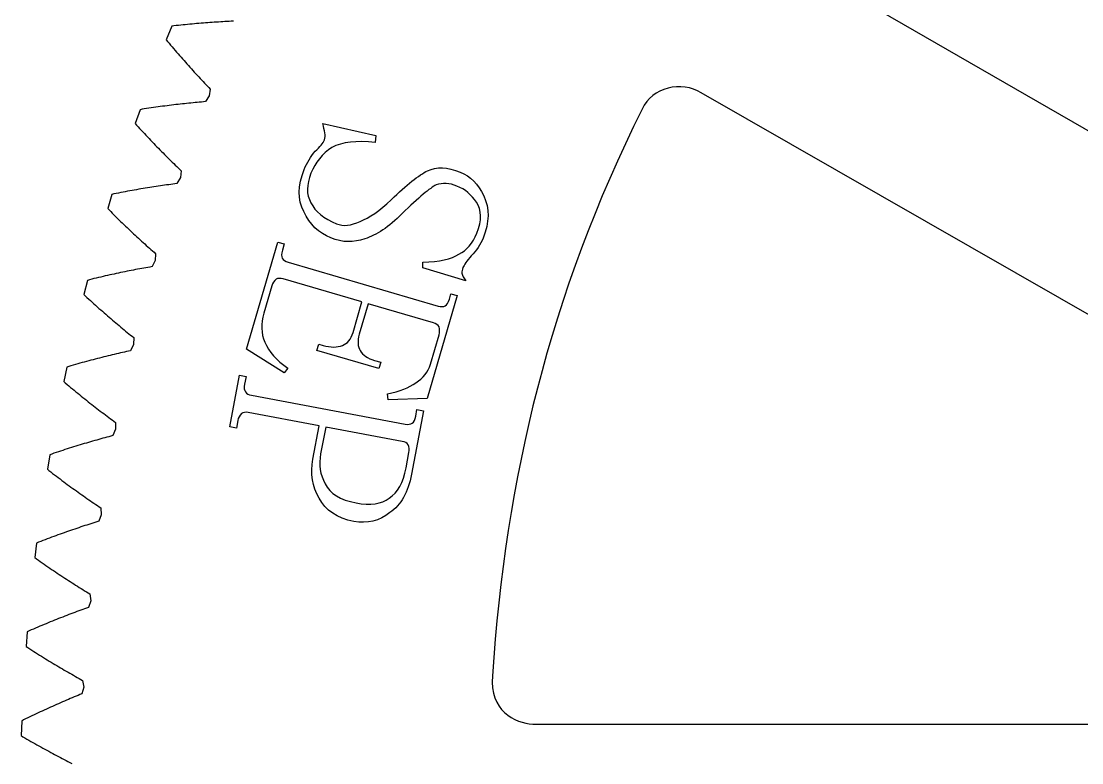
# Model space of a CAD drawing. Extents: x -19 to 488, y 50 to 261.
# Drawn here: x -18.9 to 34.5, y 156.7 to 194 of the extents above; entities that cross this region are included whole.
import ezdxf

# ---------------------------------------------------------------- set-up
doc = ezdxf.new("R2010")
doc.units = 0
doc.layers.get('0').update_dxf_attribs({"linetype": 'CONTINUOUS'})

msp = doc.modelspace()

# ---------------------------------------------------------------- linework, layer by layer
at = {"color": 5}
for p, q in [((19.38557, 197.389602), (70.048072, 168.132835)), ((-10.673408, 193.842001), (-10.789091, 193.830458)), ((-10.558205, 193.85323), (-10.673408, 193.841998)), ((-10.443509, 193.864127), (-10.558205, 193.853233)), ((-10.329322, 193.874682), (-10.443509, 193.864127)), ((-10.215615, 193.884955), (-10.329322, 193.874682)), ((-10.102416, 193.894861), (-10.215615, 193.884955)), ((-9.989696, 193.904485), (-10.102416, 193.894861)), ((-9.877485, 193.913798), (-9.989696, 193.904485)), ((-9.765781, 193.922773), (-9.877485, 193.913798)), ((-9.654585, 193.931462), (-9.765781, 193.92277)), ((-9.54387, 193.939844), (-9.654585, 193.931462)), ((-9.43369, 193.947919), (-9.54387, 193.939847)), ((-9.32399, 193.955708), (-9.43369, 193.947919)), ((-9.214799, 193.963187), (-9.32399, 193.955708)), ((-9.106115, 193.970353), (-9.214799, 193.963184)), ((-8.997939, 193.977239), (-9.106115, 193.970353)), ((-8.890271, 193.983843), (-8.997939, 193.977239)), ((-8.783111, 193.990165), (-8.890271, 193.983843)), ((-8.676488, 193.996179), (-8.783111, 193.990167)), ((-8.570344, 194.001936), (-8.676488, 193.996179)), ((-8.464708, 194.007383), (-8.570344, 194.001936)), ((-8.359581, 194.012576), (-8.464708, 194.007383)), ((-8.254989, 194.017484), (-8.359581, 194.012573)), ((-11.358192, 193.760975), (-11.630169, 193.082569)), ((-11.256789, 193.780956), (-11.358192, 193.760975)), ((-11.139131, 193.793851), (-11.256789, 193.780953)), ((-11.021952, 193.806381), (-11.139131, 193.793851)), ((-10.905281, 193.818602), (-11.021952, 193.806381)), ((-10.789091, 193.830458), (-10.905281, 193.818604)), ((-11.630169, 193.082569), (-11.570677, 192.998041)), ((-11.570677, 192.998041), (-11.494505, 192.90745)), ((-11.494505, 192.90745), (-11.418474, 192.817447)), ((-11.418474, 192.817447), (-11.342528, 192.72801)), ((-11.342528, 192.72801), (-11.266723, 192.639167)), ((-11.266723, 192.639167), (-11.19106, 192.550888)), ((-11.19106, 192.550888), (-11.115537, 192.463204)), ((-11.115537, 192.463204), (-11.040127, 192.376107)), ((-11.040127, 192.376107), (-10.964859, 192.289553)), ((-10.964859, 192.289553), (-10.889731, 192.203588)), ((-10.889731, 192.203588), (-10.814745, 192.118213)), ((-10.814745, 192.118213), (-10.739899, 192.033408)), ((-10.739899, 192.033408), (-10.665195, 191.949162)), ((-10.665195, 191.949162), (-10.590632, 191.865483)), ((-10.590632, 191.865483), (-10.516238, 191.782397)), ((-10.516238, 191.782397), (-10.441985, 191.699847)), ((-10.441985, 191.699847), (-10.367902, 191.617892)), ((-10.367902, 191.617892), (-10.29396, 191.536496)), ((-10.29396, 191.536496), (-10.220187, 191.45564)), ((-10.220187, 191.45564), (-10.146555, 191.375376)), ((-10.146555, 191.375376), (-10.073093, 191.295679)), ((-10.073093, 191.295679), (-9.999828, 191.216513)), ((-9.999828, 191.216513), (-9.926704, 191.137917)), ((-9.926704, 191.137917), (-9.85375, 191.059879)), ((-9.85375, 191.059879), (-9.780965, 190.982409)), ((-9.780965, 190.982409), (-9.708377, 190.905507)), ((-9.708377, 190.905507), (-9.635959, 190.829135)), ((-9.635959, 190.829135), (-9.56371, 190.75333)), ((-9.56371, 190.75333), (-9.491659, 190.678064)), ((-9.491659, 190.678064), (-9.419777, 190.603357)), ((-9.468827, 190.259413), (-9.658621, 189.968441)), ((-9.419777, 190.603357), (-9.468827, 190.259413)), ((-9.468827, 190.259413), (-9.468827, 190.259413)), ((65.952393, 161.412133), (15.303785, 190.407686)), ((-12.854562, 189.585071), (-12.955005, 189.560743)), ((-12.737553, 189.603023), (-12.854562, 189.585074)), ((-12.621023, 189.620574), (-12.737553, 189.60302)), ((-12.505002, 189.637793), (-12.621023, 189.620577)), ((-12.389432, 189.654667), (-12.505002, 189.63779)), ((-12.274341, 189.671177), (-12.389432, 189.654667)), ((-12.159731, 189.687351), (-12.274341, 189.67118)), ((-12.0456, 189.703153), (-12.159731, 189.687348)), ((-11.931978, 189.718618), (-12.0456, 189.703153)), ((-11.818807, 189.733745), (-11.931978, 189.718618)), ((-11.706143, 189.748565), (-11.818807, 189.733748)), ((-11.59396, 189.763015), (-11.706143, 189.748565)), ((-11.482257, 189.777126), (-11.59396, 189.763015)), ((-11.371033, 189.790924), (-11.482257, 189.777123)), ((-11.260317, 189.804386), (-11.371033, 189.790924)), ((-11.150081, 189.817512), (-11.260317, 189.804388)), ((-11.040325, 189.830325), (-11.150081, 189.817512)), ((-10.931077, 189.842824), (-11.040325, 189.830322)), ((-10.822308, 189.854991), (-10.931077, 189.842827)), ((-10.714019, 189.866841), (-10.822308, 189.854988)), ((-10.606267, 189.878359), (-10.714019, 189.866844)), ((-10.498966, 189.889589), (-10.606267, 189.878356)), ((-10.392173, 189.900511), (-10.498966, 189.889589)), ((-10.285888, 189.911125), (-10.392173, 189.900513)), ((-10.180083, 189.921426), (-10.285888, 189.911125)), ((-10.074786, 189.931417), (-10.180083, 189.921426)), ((-9.969997, 189.941122), (-10.074786, 189.931414)), ((-9.865716, 189.95052), (-9.969997, 189.941122)), ((-9.761915, 189.959611), (-9.865716, 189.950523)), ((-9.658621, 189.968441), (-9.761915, 189.959608)), ((12.328536, 189.595948), (12.328536, 189.595948)), ((-12.955005, 189.560746), (-13.197547, 188.871249)), ((-13.197547, 188.871249), (-13.13447, 188.789373)), ((-13.13447, 188.789373), (-13.054488, 188.702139)), ((-13.054488, 188.702139), (-12.974619, 188.615496)), ((-12.974619, 188.615496), (-12.89492, 188.529419)), ((-12.89492, 188.529419), (-12.815361, 188.443908)), ((-12.815361, 188.443908), (-12.735972, 188.358985)), ((-12.735972, 188.358985), (-12.656724, 188.274628)), ((-12.656724, 188.274628), (-12.577646, 188.190837)), ((-12.577646, 188.190837), (-12.498736, 188.107612)), ((-12.498736, 188.107612), (-12.419968, 188.024975)), ((-12.419968, 188.024975), (-12.341369, 187.942879)), ((-12.341369, 187.942879), (-12.26294, 187.86137)), ((-12.26294, 187.86137), (-12.184708, 187.780432)), ((-12.184708, 187.780432), (-12.106617, 187.700027)), ((-12.106617, 187.700027), (-12.028695, 187.620211)), ((-12.028695, 187.620211), (-11.950971, 187.540963)), ((-11.950971, 187.540963), (-11.873417, 187.462252)), ((-11.873417, 187.462252), (-11.796059, 187.384104)), ((-11.796059, 187.384104), (-11.718872, 187.306521)), ((-11.718872, 187.306521), (-11.641853, 187.229475)), ((-11.641853, 187.229475), (-11.565032, 187.153021)), ((-11.565032, 187.153021), (-11.488409, 187.077075)), ((-11.488409, 187.077075), (-11.411983, 187.001721)), ((-11.411983, 187.001721), (-11.335755, 186.926904)), ((-11.335755, 186.926904), (-11.259696, 186.852623)), ((-11.259696, 186.852623), (-11.183863, 186.77891)), ((-11.183863, 186.77891), (-11.108227, 186.705727)), ((-11.108227, 186.705727), (-11.032789, 186.633083)), ((-11.032789, 186.633083), (-10.957549, 186.561006)), ((-10.957549, 186.561006), (-10.882534, 186.489432)), ((-10.882534, 186.489432), (-10.91674, 186.143738)), ((-11.196648, 185.831603), (-11.299969, 185.818028)), ((-11.093834, 185.844839), (-11.196648, 185.831603)), ((-10.91674, 186.143738), (-11.093834, 185.844839)), ((-10.91674, 186.143738), (-10.91674, 186.143738)), ((-14.369616, 185.295716), (-14.582298, 184.596429)), ((-14.27033, 185.324365), (-14.369616, 185.295716)), ((-14.154195, 185.347307), (-14.27033, 185.324362)), ((-14.038541, 185.369859), (-14.154195, 185.347309)), ((-13.923366, 185.39207), (-14.038541, 185.369859)), ((-13.808614, 185.413883), (-13.923366, 185.392067)), ((-13.694343, 185.435332), (-13.808614, 185.413883)), ((-13.580551, 185.456385), (-13.694343, 185.435332)), ((-13.46721, 185.477101), (-13.580551, 185.456385)), ((-13.354349, 185.497449), (-13.46721, 185.477101)), ((-13.24194, 185.517433), (-13.354349, 185.497452)), ((-13.130011, 185.537073), (-13.24194, 185.51743)), ((-13.018533, 185.556349), (-13.130011, 185.537073)), ((-12.907563, 185.575257), (-13.018533, 185.556349)), ((-12.797045, 185.593828), (-12.907563, 185.575257)), ((-12.686979, 185.612034), (-12.797045, 185.59383)), ((-12.57742, 185.629896), (-12.686979, 185.612031)), ((-12.468341, 185.647422), (-12.57742, 185.629896)), ((-12.359714, 185.664581), (-12.468341, 185.647422)), ((-12.251566, 185.681429), (-12.359714, 185.664581)), ((-12.143898, 185.697914), (-12.251566, 185.681432)), ((-12.036739, 185.714083), (-12.143898, 185.697911)), ((-11.93003, 185.729918), (-12.036739, 185.714085)), ((-11.823802, 185.745412), (-11.93003, 185.729918)), ((-11.718053, 185.760593), (-11.823802, 185.745409)), ((-11.612813, 185.775438), (-11.718053, 185.760593)), ((-11.508052, 185.789947), (-11.612813, 185.77544)), ((-11.403771, 185.80414), (-11.508052, 185.789944)), ((-11.299969, 185.818028), (-11.403771, 185.804142)), ((-14.582298, 184.596429), (-14.51575, 184.517347)), ((-14.51575, 184.517347), (-14.432071, 184.43364)), ((-14.432071, 184.43364), (-14.348562, 184.350498)), ((-14.348562, 184.350498), (-14.26525, 184.267919)), ((-14.26525, 184.267919), (-14.182079, 184.185906)), ((-14.182079, 184.185906), (-14.099106, 184.104485)), ((-14.099106, 184.104485), (-14.016302, 184.0236)), ((-14.016302, 184.0236), (-13.933695, 183.943307)), ((-13.933695, 183.943307), (-13.851258, 183.863551)), ((-13.851258, 183.863551), (-13.769019, 183.784391)), ((-13.769019, 183.784391), (-13.686977, 183.705764)), ((-13.686977, 183.705764), (-13.605104, 183.627698)), ((-13.605104, 183.627698), (-13.523457, 183.550175)), ((-13.523457, 183.550175), (-13.441979, 183.473241)), ((-13.441979, 183.473241), (-13.360699, 183.396841)), ((-13.360699, 183.396841), (-13.279645, 183.320982)), ((-13.279645, 183.320982), (-13.19876, 183.245682)), ((-13.19876, 183.245682), (-13.118101, 183.170953)), ((-13.118101, 183.170953), (-13.037668, 183.096754)), ((-13.037668, 183.096754), (-12.957404, 183.023094)), ((-12.957404, 183.023094), (-12.877366, 182.950001)), ((-12.877366, 182.950001), (-12.797553, 182.877439)), ((-12.797553, 182.877439), (-12.717967, 182.805447)), ((-12.717967, 182.805447), (-12.638577, 182.73396)), ((-12.638577, 182.73396), (-12.559414, 182.663035)), ((-12.559414, 182.663035), (-12.480448, 182.592623)), ((-12.480448, 182.592623), (-12.401737, 182.522773)), ((-12.401737, 182.522773), (-12.323251, 182.453456)), ((-12.323251, 182.453456), (-12.24499, 182.384679)), ((-12.24499, 182.384679), (-12.166956, 182.316412)), ((-12.166956, 182.316412), (-12.18626, 181.969561)), ((-12.865823, 181.571656), (-12.970358, 181.552295)), ((-12.761796, 181.590647), (-12.865823, 181.571653)), ((-12.65822, 181.60933), (-12.761796, 181.590647)), ((-12.555096, 181.627677), (-12.65822, 181.609332)), ((-12.45248, 181.645652), (-12.555096, 181.627674)), ((-12.350316, 181.663319), (-12.45248, 181.645652)), ((-12.18626, 181.969561), (-12.350316, 181.663319)), ((-12.18626, 181.969561), (-12.18626, 181.969561)), ((-15.386462, 181.034559), (-15.501468, 181.006647)), ((-15.27188, 181.062101), (-15.386462, 181.034556)), ((-15.157749, 181.089222), (-15.27188, 181.062101)), ((-15.044042, 181.115949), (-15.157749, 181.089222)), ((-14.930815, 181.142308), (-15.044042, 181.115949)), ((-14.818039, 181.168245), (-14.930815, 181.142308)), ((-14.705686, 181.193817), (-14.818039, 181.168247)), ((-14.593785, 181.219016), (-14.705686, 181.193814)), ((-14.482363, 181.243795), (-14.593785, 181.219016)), ((-14.371365, 181.268239), (-14.482363, 181.243798)), ((-14.260847, 181.292284), (-14.371365, 181.268239)), ((-14.150752, 181.31596), (-14.260847, 181.292281)), ((-14.041137, 181.339246), (-14.150752, 181.315962)), ((-13.932002, 181.362188), (-14.041137, 181.339243)), ((-13.82329, 181.38474), (-13.932002, 181.36219)), ((-13.715058, 181.406951), (-13.82329, 181.38474)), ((-13.607277, 181.428767), (-13.715058, 181.406951)), ((-13.499948, 181.450244), (-13.607277, 181.428767)), ((-13.393099, 181.471354), (-13.499948, 181.450244)), ((-13.286729, 181.492123), (-13.393099, 181.471351)), ((-13.180783, 181.512527), (-13.286729, 181.492123)), ((-13.075345, 181.532593), (-13.180783, 181.512527)), ((-12.970358, 181.552293), (-13.075345, 181.532593)), ((-15.599455, 180.973768), (-15.781856, 180.265983)), ((-15.501468, 181.006647), (-15.599455, 180.973768)), ((-15.781856, 180.265983), (-15.711977, 180.189837)), ((-15.711977, 180.189837), (-15.624771, 180.109798)), ((-15.624771, 180.109798), (-15.537762, 180.030325)), ((-15.537762, 180.030325), (-15.45095, 179.951418)), ((-15.45095, 179.951418), (-15.364336, 179.87307)), ((-15.364336, 179.87307), (-15.277948, 179.795293)), ((-15.277948, 179.795293), (-15.191729, 179.718046)), ((-15.191729, 179.718046), (-15.105736, 179.641369)), ((-15.105736, 179.641369), (-15.019969, 179.565251)), ((-15.019969, 179.565251), (-14.934399, 179.489671)), ((-14.934399, 179.489671), (-14.849027, 179.414657)), ((-14.849027, 179.414657), (-14.76388, 179.340178)), ((-14.76388, 179.340178), (-14.678959, 179.266264)), ((-14.678959, 179.266264), (-14.594265, 179.192887)), ((-14.594265, 179.192887), (-14.509795, 179.120048)), ((-14.509795, 179.120048), (-14.425524, 179.047771)), ((-14.425524, 179.047771), (-14.341506, 178.97603)), ((-14.341506, 178.97603), (-14.257686, 178.904822)), ((-14.257686, 178.904822), (-14.17412, 178.834157)), ((-14.17412, 178.834157), (-14.09078, 178.764022)), ((-14.09078, 178.764022), (-14.007666, 178.694426)), ((-14.007666, 178.694426), (-13.924805, 178.625369)), ((-13.924805, 178.625369), (-13.842171, 178.556842)), ((-13.842171, 178.556842), (-13.75979, 178.488858)), ((-13.75979, 178.488858), (-13.677635, 178.421407)), ((-13.677635, 178.421407), (-13.595734, 178.354461)), ((-13.595734, 178.354461), (-13.514087, 178.288057)), ((-13.514087, 178.288057), (-13.432694, 178.222186)), ((-13.432694, 178.222186), (-13.351527, 178.156821)), ((-13.351527, 178.156821), (-13.270642, 178.091997)), ((-13.270642, 178.091997), (-13.275016, 177.744607)), ((-14.040432, 177.294011), (-14.144459, 177.269796)), ((-13.936828, 177.31783), (-14.040432, 177.294011)), ((-13.833704, 177.341314), (-13.936828, 177.317833)), ((-13.731031, 177.364428), (-13.833704, 177.341314)), ((-13.628811, 177.387172), (-13.731031, 177.364425)), ((-13.527041, 177.409581), (-13.628811, 177.387172)), ((-13.425752, 177.431622), (-13.527041, 177.409581)), ((-13.275017, 177.744607), (-13.425752, 177.431622)), ((-13.275017, 177.744607), (-13.275017, 177.744607)), ((-16.093429, 176.768852), (-16.205866, 176.737274)), ((-15.981443, 176.800065), (-16.093429, 176.768852)), ((-15.869881, 176.830828), (-15.981443, 176.800065)), ((-15.758742, 176.861226), (-15.869881, 176.830828)), ((-15.648026, 176.891198), (-15.758742, 176.861226)), ((-15.537762, 176.920775), (-15.648026, 176.891198)), ((-15.427921, 176.949925), (-15.537762, 176.920775)), ((-15.318531, 176.978715), (-15.427921, 176.949925)), ((-15.209594, 177.007104), (-15.318531, 176.978715)), ((-15.101079, 177.035103), (-15.209594, 177.007106)), ((-14.992988, 177.062701), (-15.101079, 177.0351)), ((-14.885377, 177.089939), (-14.992988, 177.062704)), ((-14.778189, 177.11675), (-14.885377, 177.089939)), ((-14.671452, 177.143219), (-14.778189, 177.116747)), ((-14.565139, 177.169269), (-14.671452, 177.143219)), ((-14.459306, 177.194982), (-14.565139, 177.169271)), ((-14.353924, 177.220294), (-14.459306, 177.194979)), ((-14.248966, 177.245243), (-14.353924, 177.220294)), ((-14.144459, 177.269799), (-14.248966, 177.245246)), ((-16.64221, 176.602908), (-16.793989, 175.887926)), ((-16.545747, 176.639992), (-16.64221, 176.602908)), ((-16.432011, 176.672811), (-16.545747, 176.639992)), ((-16.318727, 176.705239), (-16.432011, 176.672811)), ((-16.205866, 176.737274), (-16.318727, 176.705239)), ((-16.793989, 175.887926), (-16.720894, 175.814859)), ((-16.720894, 175.814859), (-16.630329, 175.738659)), ((-16.630329, 175.738659), (-16.539989, 175.662995)), ((-16.539989, 175.662995), (-16.449847, 175.587893)), ((-16.449847, 175.587893), (-16.35996, 175.513361)), ((-16.35996, 175.513361), (-16.270298, 175.439362)), ((-16.270298, 175.439362), (-16.180833, 175.365897)), ((-16.180833, 175.365897), (-16.091623, 175.292971)), ((-16.091623, 175.292971), (-16.002666, 175.220609)), ((-16.002666, 175.220609), (-15.913907, 175.148811)), ((-15.913907, 175.148811), (-15.825403, 175.077525)), ((-15.825403, 175.077525), (-15.737123, 175.006772)), ((-15.737123, 175.006772), (-15.649098, 174.93658)), ((-15.649098, 174.93658), (-15.561327, 174.866931)), ((-15.561327, 174.866931), (-15.473782, 174.797783)), ((-15.473782, 174.797783), (-15.386491, 174.729203)), ((-15.386491, 174.729203), (-15.299453, 174.661131)), ((-15.299453, 174.661131), (-15.21267, 174.593596)), ((-15.21267, 174.593596), (-15.126141, 174.526599)), ((-15.126141, 174.526599), (-15.039865, 174.460105)), ((-15.039865, 174.460105), (-14.953844, 174.394177)), ((-14.953844, 174.394177), (-14.868077, 174.328733)), ((-14.868077, 174.328733), (-14.782563, 174.26385)), ((-14.782563, 174.26385), (-14.697332, 174.199447)), ((-14.697332, 174.199447), (-14.612355, 174.13558)), ((-14.612355, 174.13558), (-14.52766, 174.072247)), ((-14.52766, 174.072247), (-14.443219, 174.009427)), ((-14.443219, 174.009427), (-14.359061, 173.947084)), ((-14.359061, 173.947084), (-14.275184, 173.885303)), ((-14.275184, 173.885303), (-14.191562, 173.824007)), ((-14.191562, 173.824007), (-14.180978, 173.476758)), ((-14.823852, 173.021903), (-14.926327, 172.993621)), ((-14.721829, 173.049784), (-14.823852, 173.0219)), ((-14.620229, 173.0773), (-14.721829, 173.049784)), ((-14.519081, 173.104425), (-14.620229, 173.077303)), ((-14.418384, 173.131177), (-14.519081, 173.104422)), ((-14.31811, 173.157564), (-14.418384, 173.131177)), ((-14.180978, 173.476758), (-14.31811, 173.157564)), ((-14.180978, 173.476758), (-14.180978, 173.476758)), ((-16.624402, 172.487315), (-16.73413, 172.452181)), ((-16.515097, 172.522031), (-16.624402, 172.487315)), ((-16.406188, 172.556321), (-16.515097, 172.522031)), ((-16.29773, 172.590185), (-16.406188, 172.556321)), ((-16.189667, 172.623656), (-16.29773, 172.590185)), ((-16.082027, 172.656705), (-16.189667, 172.623656)), ((-15.974839, 172.689329), (-16.082027, 172.656705)), ((-15.868046, 172.721562), (-15.974839, 172.689329)), ((-15.761677, 172.753397), (-15.868046, 172.721562)), ((-15.655759, 172.784808), (-15.761677, 172.753397)), ((-15.550264, 172.815821), (-15.655759, 172.784808)), ((-15.445193, 172.846443), (-15.550264, 172.815821)), ((-15.340545, 172.876669), (-15.445193, 172.846443)), ((-15.23632, 172.906499), (-15.340545, 172.876669)), ((-15.132547, 172.935938), (-15.23632, 172.906499)), ((-15.029225, 172.964979), (-15.132547, 172.935938)), ((-14.926327, 172.993621), (-15.029225, 172.964979)), ((-17.495961, 172.191235), (-17.616836, 171.470383)), ((-17.401162, 172.232443), (-17.495961, 172.191235)), ((-17.288979, 172.270145), (-17.401162, 172.232443)), ((-17.177191, 172.307401), (-17.288979, 172.270145)), ((-17.065797, 172.344231), (-17.177191, 172.307401)), ((-16.954828, 172.380635), (-17.065797, 172.344231)), ((-16.844281, 172.416621), (-16.954828, 172.380635)), ((-16.73413, 172.452181), (-16.844281, 172.416621)), ((-17.616836, 171.470383), (-17.540665, 171.400533)), ((-17.540665, 171.400533), (-17.44691, 171.328285)), ((-17.44691, 171.328285), (-17.353382, 171.256603)), ((-17.353382, 171.256603), (-17.260107, 171.185455)), ((-17.260107, 171.185455), (-17.167087, 171.114843)), ((-17.167087, 171.114843), (-17.074321, 171.044767)), ((-17.074321, 171.044767), (-16.981808, 170.975225)), ((-16.981808, 170.975225), (-16.889521, 170.906224)), ((-16.889521, 170.906224), (-16.797517, 170.837757)), ((-16.797517, 170.837757), (-16.705767, 170.769826)), ((-16.705767, 170.769826), (-16.61427, 170.7024)), ((-16.61427, 170.7024), (-16.523056, 170.635545)), ((-16.523056, 170.635545), (-16.432096, 170.569191)), ((-16.432096, 170.569191), (-16.341389, 170.503352)), ((-16.341389, 170.503352), (-16.250965, 170.438074)), ((-16.250965, 170.438074), (-16.160795, 170.373273)), ((-16.160795, 170.373273), (-16.070908, 170.309042)), ((-16.070908, 170.309042), (-15.981302, 170.245288)), ((-15.981302, 170.245288), (-15.891951, 170.18207)), ((-15.891951, 170.18207), (-15.802909, 170.119357)), ((-15.802909, 170.119357), (-15.714122, 170.057187)), ((-15.714122, 170.057187), (-15.625617, 169.995493)), ((-15.625617, 169.995493), (-15.537395, 169.934333)), ((-15.537395, 169.934333), (-15.449483, 169.873686)), ((-15.449483, 169.873686), (-15.361853, 169.813541)), ((-15.361853, 169.813541), (-15.274505, 169.75388)), ((-15.274505, 169.75388), (-15.187439, 169.694757)), ((-15.187439, 169.694757), (-15.100656, 169.636108)), ((-15.100656, 169.636108), (-15.014211, 169.577971)), ((-15.014211, 169.577971), (-14.928021, 169.520341)), ((-14.928021, 169.520341), (-14.902508, 169.173857)), ((-15.324176, 168.755885), (-15.424478, 168.724023)), ((-15.224269, 168.787328), (-15.324176, 168.755885)), ((-15.124814, 168.818398), (-15.224269, 168.787328)), ((-15.025782, 168.849078), (-15.124814, 168.818398)), ((-14.902508, 169.173857), (-15.025782, 168.849078)), ((-14.902508, 169.173857), (-14.902508, 169.173857)), ((-16.872645, 168.235132), (-16.979155, 168.19706)), ((-16.766529, 168.272777), (-16.872645, 168.235132)), ((-16.660837, 168.310003), (-16.766529, 168.272777)), ((-16.555511, 168.346804), (-16.660837, 168.310003)), ((-16.450638, 168.383155), (-16.555511, 168.346804)), ((-16.346159, 168.41911), (-16.450638, 168.383155)), ((-16.242075, 168.454641), (-16.346159, 168.41911)), ((-16.138415, 168.489753), (-16.242075, 168.454641)), ((-16.035178, 168.524438), (-16.138415, 168.489753)), ((-15.932337, 168.558728), (-16.035178, 168.524438)), ((-15.829946, 168.592592), (-15.932337, 168.558728)), ((-15.727951, 168.626066), (-15.829946, 168.592592)), ((-15.626379, 168.659111), (-15.727951, 168.626066)), ((-15.525203, 168.691765), (-15.626379, 168.659111)), ((-15.424478, 168.724023), (-15.525203, 168.691765)), ((-18.159098, 167.746913), (-18.248845, 167.021548)), ((-18.066162, 167.792156), (-18.159098, 167.746913)), ((-17.955701, 167.834656), (-18.066162, 167.792156)), ((-17.845634, 167.876707), (-17.955701, 167.834656)), ((-17.735934, 167.918281), (-17.845634, 167.876707)), ((-17.626629, 167.959429), (-17.735934, 167.918281)), ((-17.51772, 168.000151), (-17.626629, 167.959429)), ((-17.409205, 168.040396), (-17.51772, 168.000151)), ((-17.301114, 168.08022), (-17.409205, 168.040396)), ((-17.19339, 168.119615), (-17.301114, 168.08022)), ((-17.086061, 168.158537), (-17.19339, 168.119615)), ((-16.979155, 168.19706), (-17.086061, 168.158537)), ((-18.248845, 167.021548), (-18.169738, 166.955025)), ((-18.169738, 166.955025), (-18.072964, 166.8869)), ((-18.072964, 166.8869), (-17.976444, 166.819277)), ((-17.976444, 166.819277), (-17.880206, 166.752221)), ((-17.880206, 166.752221), (-17.784251, 166.685673)), ((-17.784251, 166.685673), (-17.688549, 166.619633)), ((-17.688549, 166.619633), (-17.593101, 166.55416)), ((-17.593101, 166.55416), (-17.497964, 166.489189)), ((-17.497964, 166.489189), (-17.403081, 166.424733)), ((-17.403081, 166.424733), (-17.308509, 166.360807)), ((-17.308509, 166.360807), (-17.21419, 166.297394)), ((-17.21419, 166.297394), (-17.120182, 166.234515)), ((-17.120182, 166.234515), (-17.026427, 166.172144)), ((-17.026427, 166.172144), (-16.932984, 166.110281)), ((-16.932984, 166.110281), (-16.83985, 166.048923)), ((-16.83985, 166.048923), (-16.746971, 165.988107)), ((-16.746971, 165.988107), (-16.654402, 165.927765)), ((-16.654402, 165.927765), (-16.562144, 165.867934)), ((-16.562144, 165.867934), (-16.470167, 165.808639)), ((-16.470167, 165.808639), (-16.378473, 165.749824)), ((-16.378473, 165.749824), (-16.287118, 165.691488)), ((-16.287118, 165.691488), (-16.196045, 165.633692)), ((-16.196045, 165.633692), (-16.105282, 165.576373)), ((-16.105282, 165.576373), (-16.01483, 165.519559)), ((-16.01483, 165.519559), (-15.924688, 165.46323)), ((-15.924688, 165.46323), (-15.834829, 165.407403)), ((-15.834829, 165.407403), (-15.745308, 165.35206)), ((-15.745308, 165.35206), (-15.656126, 165.297227)), ((-15.656126, 165.297227), (-15.567226, 165.24284)), ((-15.567226, 165.24284), (-15.478636, 165.188963)), ((-15.478636, 165.188963), (-15.43825, 164.843919)), ((-15.645063, 164.479203), (-15.743107, 164.443897)), ((-15.547442, 164.514114), (-15.645063, 164.479203)), ((-15.43825, 164.843919), (-15.547442, 164.514114)), ((-15.43825, 164.843919), (-15.43825, 164.843919)), ((-17.054142, 163.946508), (-17.157774, 163.905222)), ((-16.950933, 163.987349), (-17.054142, 163.946508)), ((-16.848091, 164.027763), (-16.950933, 163.987349)), ((-16.745645, 164.067723), (-16.848091, 164.027763)), ((-16.643593, 164.107265), (-16.745645, 164.067723)), ((-16.541937, 164.146381), (-16.643593, 164.107265)), ((-16.440675, 164.185043), (-16.541937, 164.146381)), ((-16.339809, 164.223284), (-16.440675, 164.185043)), ((-16.239338, 164.26113), (-16.339809, 164.223284)), ((-16.13929, 164.298527), (-16.239338, 164.26113)), ((-16.039637, 164.335498), (-16.13929, 164.298527)), ((-15.94038, 164.372046), (-16.039637, 164.335498)), ((-15.841546, 164.408196), (-15.94038, 164.372046)), ((-15.743107, 164.443897), (-15.841546, 164.408196)), ((-18.322843, 163.421324), (-18.430991, 163.374588)), ((-18.215035, 163.467605), (-18.322843, 163.421324)), ((-18.107593, 163.513413), (-18.215035, 163.467605)), ((-18.000546, 163.558766), (-18.107593, 163.513413)), ((-17.893866, 163.603665), (-18.000546, 163.558766)), ((-17.787581, 163.648087), (-17.893866, 163.603665)), ((-17.681635, 163.692088), (-17.787581, 163.648087)), ((-17.576112, 163.735604), (-17.681635, 163.692088)), ((-17.470956, 163.778671), (-17.576112, 163.735604)), ((-17.366167, 163.821286), (-17.470956, 163.778671)), ((-17.261773, 163.863479), (-17.366167, 163.821286)), ((-17.157774, 163.905222), (-17.261773, 163.863479)), ((-18.630437, 163.278181), (-18.688886, 162.549624)), ((-18.539534, 163.327372), (-18.630437, 163.278181)), ((-18.430991, 163.374588), (-18.539534, 163.327372)), ((-18.688886, 162.549624), (-18.607013, 162.486573)), ((-18.607013, 162.486573), (-18.507389, 162.422678)), ((-18.507389, 162.422678), (-18.408046, 162.359262)), ((-18.408046, 162.359262), (-18.309015, 162.296411)), ((-18.309015, 162.296411), (-18.210265, 162.23404)), ((-18.210265, 162.23404), (-18.111798, 162.172205)), ((-18.111798, 162.172205), (-18.013641, 162.110879)), ((-18.013641, 162.110879), (-17.915794, 162.05006)), ((-17.915794, 162.05006), (-17.81823, 161.989749)), ((-17.81823, 161.989749), (-17.720976, 161.929949)), ((-17.720976, 161.929949), (-17.624033, 161.870682)), ((-17.624033, 161.870682), (-17.5274, 161.811892)), ((-17.5274, 161.811892), (-17.431078, 161.753588)), ((-17.431078, 161.753588), (-17.335037, 161.695814)), ((-17.335037, 161.695814), (-17.239336, 161.638526)), ((-17.239336, 161.638526), (-17.143945, 161.581743)), ((-17.143945, 161.581743), (-17.048864, 161.525468)), ((-17.048864, 161.525468), (-16.954094, 161.46967)), ((-16.954094, 161.46967), (-16.859662, 161.414357)), ((-16.859662, 161.414357), (-16.765541, 161.359547)), ((-16.765541, 161.359547), (-16.671759, 161.305219)), ((-16.671759, 161.305219), (-16.578287, 161.251371)), ((-16.578287, 161.251371), (-16.485125, 161.198003)), ((-16.485125, 161.198003), (-16.392302, 161.145142)), ((-16.392302, 161.145142), (-16.299818, 161.092765)), ((-16.299818, 161.092765), (-16.207673, 161.040836)), ((-16.207673, 161.040836), (-16.115866, 160.989387)), ((-16.115866, 160.989387), (-16.024369, 160.938443)), ((-16.024369, 160.938443), (-15.933211, 160.887956)), ((-15.933211, 160.887956), (-15.842421, 160.837918)), ((-15.842421, 160.837918), (-15.787218, 160.494931)), ((-15.787218, 160.494931), (-15.882101, 160.160754)), ((-15.787218, 160.494931), (-15.787218, 160.494931)), ((-17.059984, 159.663222), (-17.160624, 159.618885)), ((-16.959738, 159.70711), (-17.059984, 159.663222)), ((-16.85986, 159.750544), (-16.959738, 159.70711)), ((-16.760348, 159.793555), (-16.85986, 159.750544)), ((-16.661232, 159.836114), (-16.760348, 159.793555)), ((-16.562482, 159.878219), (-16.661232, 159.836114)), ((-16.464128, 159.919875), (-16.562482, 159.878219)), ((-16.366169, 159.96111), (-16.464128, 159.919875)), ((-16.268576, 160.001888), (-16.366169, 159.96111)), ((-16.171379, 160.042249), (-16.268576, 160.001888)), ((-16.074577, 160.082181), (-16.171379, 160.042249)), ((-15.978141, 160.121663), (-16.074577, 160.082181)), ((-15.882101, 160.160754), (-15.978141, 160.121663)), ((-18.187207, 159.150173), (-18.291855, 159.100753)), ((-18.082898, 159.199135), (-18.187207, 159.150173)), ((-17.978984, 159.247649), (-18.082898, 159.199135)), ((-17.875408, 159.295655), (-17.978984, 159.247649)), ((-17.7722, 159.343241), (-17.875408, 159.295655)), ((-17.669358, 159.390313), (-17.7722, 159.343241)), ((-17.566855, 159.436939), (-17.669358, 159.390313)), ((-17.464747, 159.483107), (-17.566855, 159.436939)), ((-17.363006, 159.528827), (-17.464747, 159.483107)), ((-17.261631, 159.574068), (-17.363006, 159.528827)), ((-17.160624, 159.618885), (-17.261631, 159.574068)), ((-18.909075, 158.793331), (-18.93614, 158.062909)), ((-18.820373, 158.846389), (-18.909075, 158.793331)), ((-18.713975, 158.898205), (-18.820373, 158.846389)), ((-18.607916, 158.949566), (-18.713975, 158.898205)), ((-18.502196, 159.000423), (-18.607916, 158.949566)), ((-18.396842, 159.050828), (-18.502196, 159.000423)), ((-18.291855, 159.100753), (-18.396842, 159.050828)), ((6.819804, 158.630537), (65.323201, 158.624695)), ((-18.936141, 158.062909), (-18.851615, 158.003445)), ((-18.851615, 158.003445), (-18.749338, 157.943867)), ((-18.749338, 157.943867), (-18.647371, 157.884827)), ((-18.647371, 157.884827), (-18.545714, 157.826265)), ((-18.545714, 157.826265), (-18.444368, 157.768212)), ((-18.444368, 157.768212), (-18.343361, 157.71067)), ((-18.343361, 157.71067), (-18.242636, 157.653633)), ((-18.242636, 157.653633), (-18.142278, 157.597073)), ((-18.142278, 157.597073), (-18.042202, 157.541023)), ((-18.042202, 157.541023), (-17.942464, 157.485457)), ((-17.942464, 157.485457), (-17.843066, 157.430392)), ((-17.843066, 157.430392), (-17.743977, 157.375811)), ((-17.743977, 157.375811), (-17.645228, 157.321737)), ((-17.645228, 157.321737), (-17.546817, 157.268143)), ((-17.546817, 157.268143), (-17.448717, 157.215029)), ((-17.448717, 157.215029), (-17.350983, 157.162397)), ((-17.350983, 157.162397), (-17.25356, 157.110239)), ((-17.25356, 157.110239), (-17.156504, 157.058593)), ((-17.156504, 157.058593), (-17.059758, 157.007398)), ((-17.059758, 157.007398), (-16.963379, 156.956682)), ((-16.963379, 156.956682), (-16.867311, 156.906447)), ((-16.867311, 156.906447), (-16.771609, 156.856663)), ((-16.771609, 156.856663), (-16.676274, 156.807359)), ((-16.676274, 156.807359), (-16.58125, 156.758537)), ((-16.58125, 156.758537), (-16.486621, 156.710164)), ((-16.486621, 156.710164), (-16.392302, 156.662271))]:
    msp.add_line(p, q, dxfattribs=at)
at = {"color": 7}
for p, q in [((-3.756758, 188.860694), (-1.087012, 188.258982)), ((-1.087012, 188.258982), (-1.10853, 187.911027)), ((-1.877924, 183.941831), (-1.877924, 183.941831)), ((-7.588924, 177.503815), (-6.011824, 182.900491)), ((-6.011824, 182.900491), (-5.694373, 182.807719)), ((-5.694373, 182.807719), (-5.787142, 182.490267)), ((-5.503031, 181.890398), (2.062894, 179.679364)), ((1.277906, 181.59856), (1.278801, 181.895399)), ((3.456216, 180.957385), (1.277906, 181.59856)), ((-1.782275, 179.884227), (-5.75042, 181.043861)), ((-6.312844, 180.691376), (-6.714848, 179.315755)), ((3.020081, 180.20362), (1.504827, 175.01858)), ((2.625318, 180.031849), (2.702627, 180.296392)), ((2.625318, 180.031849), (2.625318, 180.031849)), ((2.702627, 180.296392), (3.020081, 180.20362)), ((-2.230668, 178.34988), (-1.782275, 179.884227)), ((-1.464824, 179.791457), (-1.913214, 178.257108)), ((1.815508, 178.832827), (-1.464824, 179.791457)), ((1.666689, 176.751518), (2.099619, 178.232956)), ((-5.695569, 176.318812), (-7.588924, 177.503815)), ((-4.045743, 177.444633), (-3.952971, 177.762085)), ((-0.924136, 176.532389), (-4.045743, 177.444633)), ((-3.952971, 177.762085), (-3.741338, 177.700236)), ((-1.148818, 176.94261), (-0.831367, 176.849841)), ((-0.831367, 176.849841), (-0.924136, 176.532389)), ((-5.512443, 176.552432), (-5.695569, 176.318812)), ((-8.427788, 173.594433), (-7.94103, 176.195108)), ((-7.94103, 176.195108), (-7.615946, 176.134264)), ((-7.615946, 176.134264), (-7.686932, 175.754999)), ((-7.344754, 175.186245), (0.403083, 173.736117)), ((-0.464145, 174.962288), (-0.492651, 175.257752)), ((1.504827, 175.01858), (-0.464145, 174.962288)), ((-3.931082, 173.650065), (-7.507008, 174.319355)), ((1.313723, 174.406858), (0.715416, 171.210194)), ((0.927792, 174.142619), (0.988637, 174.467702)), ((0.988637, 174.467702), (1.313723, 174.406858)), ((-8.102704, 173.533589), (-8.427788, 173.594433)), ((-8.031718, 173.912856), (-8.102704, 173.533589)), ((-4.245446, 171.970461), (-3.931082, 173.650065)), ((-3.605998, 173.58922), (-3.859517, 172.234703)), ((-3.605992, 173.589218), (-3.605998, 173.58922)), ((0.240836, 172.869224), (-3.605992, 173.589218)), ((-4.245448, 171.970464), (-4.245446, 171.970461)), ((0.441044, 171.541941), (0.583014, 172.30047))]:
    msp.add_line(p, q, dxfattribs=at)
at = {"color": 5}
for points in [[(15.303785, 190.407686), (14.310315, 191.043914), (12.823263, 190.690719), (12.328536, 189.595948)], [(12.328536, 189.595948), (7.667955, 180.266655), (5.428626, 170.947968), (4.793146, 161.070602)], [(4.793146, 161.070602), (4.628221, 159.32309), (5.905621, 158.689524), (6.819804, 158.630537)]]:
    msp.add_open_spline(points, degree=3, dxfattribs=at)
at = {"color": 7}
for points in [[(-3.645551, 188.399746), (-3.672455, 188.529481), (-3.709525, 188.683131), (-3.756758, 188.860694)], [(-4.139671, 187.46977), (-3.893355, 187.687394), (-3.735821, 187.8814), (-3.667069, 188.051791)], [(-3.667069, 188.051791), (-3.625814, 188.154023), (-3.618641, 188.270008), (-3.645549, 188.399746)], [(-1.10853, 187.911027), (-2.056735, 188.01624), (-2.783731, 187.933125), (-3.289516, 187.661692)], [(-4.684906, 186.560419), (-4.547404, 186.9012), (-4.365659, 187.204317), (-4.139671, 187.46977)], [(-3.289516, 187.661692), (-3.774974, 187.342429), (-4.127706, 186.910174), (-4.34771, 186.364924)], [(-4.711784, 184.431442), (-5.023874, 185.032886), (-5.014915, 185.742542), (-4.684905, 186.560419)], [(-4.34771, 186.364924), (-4.581467, 185.785595), (-4.582956, 185.290865), (-4.352177, 184.880737)], [(-0.308556, 185.032347), (0.47164, 185.787452), (1.083842, 186.27352), (1.528048, 186.490546)], [(1.528048, 186.490546), (1.972255, 186.707575), (2.5181, 186.685463), (3.165585, 186.424207)], [(3.165585, 186.424207), (3.676758, 186.217951), (4.07135, 185.820977), (4.349362, 185.233286)], [(2.999689, 185.718432), (2.62483, 185.869686), (2.276875, 185.891202), (1.955826, 185.782987)], [(1.955826, 185.782987), (1.655105, 185.626941), (1.083857, 185.144163), (0.242082, 184.334651)], [(3.97989, 184.906851), (3.73536, 185.282901), (3.408626, 185.553428), (2.999689, 185.718432)], [(-4.352177, 184.880737), (-4.135147, 184.43653), (-3.70289, 184.083798), (-3.055405, 183.822542)], [(-1.877924, 183.941831), (-1.41339, 184.111029), (-0.890267, 184.474534), (-0.308556, 185.032347)], [(4.005916, 183.350923), (4.267172, 183.998406), (4.258497, 184.517048), (3.97989, 184.906851)], [(4.349362, 185.233286), (4.647702, 184.597767), (4.638743, 183.888105), (4.322486, 183.104309)], [(-3.344162, 183.1069), (-3.95757, 183.354408), (-4.413444, 183.79592), (-4.711784, 184.431442)], [(0.242082, 184.334651), (-0.428709, 183.654278), (-1.054364, 183.233078), (-1.634882, 183.071052)], [(-3.055405, 183.822542), (-2.714625, 183.68504), (-2.322131, 183.724803), (-1.877924, 183.941831)], [(3.101967, 182.289113), (3.498345, 182.48581), (3.799661, 182.839748), (4.005916, 183.350923)], [(-1.634882, 183.071052), (-2.195074, 182.861197), (-2.764834, 182.873146), (-3.344162, 183.1069)], [(4.322486, 183.104309), (4.184982, 182.763525), (3.986198, 182.467285), (3.726133, 182.215582)], [(-5.787142, 182.490267), (-5.838682, 182.313906), (-5.839487, 182.180144), (-5.789569, 182.088986)], [(-5.789559, 182.088986), (-5.739629, 181.997823), (-5.64412, 181.931627), (-5.503031, 181.890398)], [(1.278799, 181.895399), (2.118195, 181.913348), (2.725917, 182.044581), (3.101967, 182.289113)], [(3.726133, 182.215582), (3.500146, 181.95013), (3.359651, 181.749247), (3.304649, 181.612936)], [(3.304649, 181.612936), (3.263394, 181.510701), (3.246057, 181.418632), (3.252638, 181.336723)], [(-6.098794, 181.030814), (-6.200262, 180.945611), (-6.271611, 180.832465), (-6.312844, 180.691376)], [(-5.75042, 181.043861), (-5.891509, 181.085091), (-6.007634, 181.080742), (-6.098794, 181.030822)], [(3.252638, 181.336723), (3.279545, 181.206988), (3.347404, 181.080541), (3.456216, 180.957385)], [(2.411271, 179.692411), (2.50243, 179.742339), (2.573779, 179.855488), (2.625318, 180.031849)], [(2.062894, 179.679364), (2.203985, 179.638134), (2.32011, 179.642481), (2.411271, 179.692403)], [(-6.714848, 179.315755), (-6.869466, 178.786667), (-6.857224, 178.304533), (-6.678123, 177.869343)], [(-2.764583, 177.701929), (-2.511717, 177.781171), (-2.333745, 177.997153), (-2.230668, 178.34988)], [(2.102036, 178.634239), (2.052106, 178.7254), (1.956597, 178.791598), (1.815508, 178.832827)], [(2.099619, 178.232956), (2.14085, 178.374047), (2.141656, 178.507809), (2.102035, 178.634239)], [(-6.678123, 177.869343), (-6.474059, 177.388578), (-6.085499, 176.949607), (-5.512443, 176.552432)], [(-1.913214, 178.257108), (-2.016293, 177.904384), (-2.000267, 177.631709), (-1.865137, 177.439079)], [(-3.741338, 177.700236), (-3.353341, 177.58685), (-3.027756, 177.587415), (-2.764583, 177.701929)], [(-1.865137, 177.439079), (-1.740314, 177.211179), (-1.501541, 177.045689), (-1.148818, 176.94261)], [(0.934188, 175.817037), (1.309137, 176.052027), (1.553304, 176.363521), (1.666689, 176.751518)], [(-7.686932, 175.754999), (-7.720735, 175.574397), (-7.708276, 175.441213), (-7.649557, 175.355452)], [(-0.492651, 175.257752), (0.118897, 175.385314), (0.59451, 175.571744), (0.934188, 175.817037)], [(-7.649557, 175.355452), (-7.590837, 175.26969), (-7.489236, 175.213288), (-7.344754, 175.186245)], [(-7.852374, 174.27184), (-7.944897, 174.176999), (-8.004678, 174.057337), (-8.031718, 173.912856)], [(-7.507008, 174.319355), (-7.651491, 174.346392), (-7.766613, 174.330559), (-7.852374, 174.27184)], [(0.748449, 173.783632), (0.83421, 173.842354), (0.893991, 173.962013), (0.927792, 174.142619)], [(0.403083, 173.736117), (0.547565, 173.70908), (0.662687, 173.724913), (0.748449, 173.783632)], [(0.545639, 172.700017), (0.486919, 172.785779), (0.385318, 172.842181), (0.240836, 172.869224)], [(0.583014, 172.30047), (0.610056, 172.44495), (0.597597, 172.578134), (0.545639, 172.700017)], [(-3.940066, 170.006632), (-4.278866, 170.593446), (-4.38066, 171.248054), (-4.245448, 171.970464)], [(-3.859517, 172.234703), (-3.960925, 171.692896), (-3.886269, 171.192908), (-3.635552, 170.734737)], [(-0.404991, 170.01793), (0.017058, 170.275409), (0.29907, 170.783412), (0.441044, 171.541941)], [(0.715416, 171.210194), (0.546404, 170.307185), (0.183171, 169.664839), (-0.374283, 169.283161)], [(-3.635552, 170.734737), (-3.391593, 170.240448), (-2.872289, 169.918937), (-2.077639, 169.770206)], [(-2.195856, 168.838994), (-3.026626, 168.994487), (-3.608029, 169.3837), (-3.940066, 170.006632)], [(-2.077639, 169.770206), (-1.355231, 169.634996), (-0.797681, 169.717569), (-0.404991, 170.01793)], [(-0.374283, 169.283161), (-0.902375, 168.8586), (-1.509566, 168.710544), (-2.195856, 168.838994)]]:
    msp.add_open_spline(points, degree=3, dxfattribs=at)

doc.saveas('drawing.dxf')
